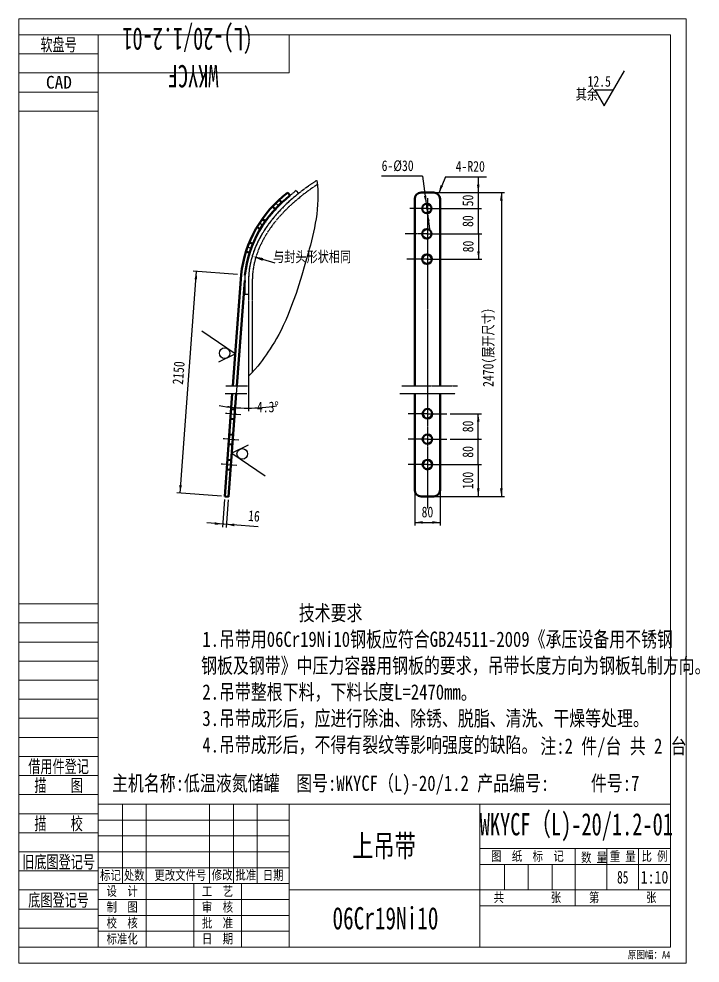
# Model space of a CAD drawing. Header units: millimetres. Extents: x 1505 to 130937, y -44938 to 37032.
# Drawn here: x 50385 to 52529, y -1886 to 1084 of the extents above; entities that cross this region are included whole.
import ezdxf

# ---------------------------------------------------------------- set-up
doc = ezdxf.new("R2010")
doc.units = ezdxf.units.MM
for name, pattern in [('AM_ISO08W050', [16, 13, -1, 1, -1]), ('AM_ISO08W050x2', [16, 13, -1, 1, -1]), ('AM_ISO09W050', [16, 11, -1, 1, -1, 1, -1])]:
    doc.linetypes.add(name, pattern=pattern)
doc.layers.get('0').update_dxf_attribs({"lineweight": 35})
for name, color, linetype, lineweight in [('1轮廓实线层', 7, 'Continuous', 18), ('6', 2, 'Continuous', 18), ('AM_0', 7, 'Continuous', 50), ('AM_4', 3, 'Continuous', 25), ('AM_5', 3, 'Continuous', 25), ('AM_7', 4, 'AM_ISO08W050', 25), ('CDRAFT0', 7, 'Continuous', 18), ('RAHM2', 1, 'Continuous', 18), ('RAHM3', 2, 'Continuous', 18), ('RAHM5', 7, 'Continuous', 18), ('TILE1', 5, 'Continuous', 18), ('细实线', 1, 'Continuous', 18)]:
    doc.layers.add(name, color=color, linetype=linetype, lineweight=lineweight)
doc.styles.add('ACANSTS', font='')
doc.styles.add('HZ', font='', dxfattribs={"width": 0.7})
doc.styles.add('PC_TEXTSTYLE', font='', dxfattribs={"width": 0.8})
doc.styles.get("Standard").update_dxf_attribs({"font": 'txt', "width": 0.8})
doc.styles.add('UserTxtStyle140', font='', dxfattribs={"width": 0.667759})
doc.styles.add('UserTxtStyle141', font='', dxfattribs={"width": 0.671856})
doc.styles.add('UserTxtStyle2', font='', dxfattribs={"width": 0.65})
doc.styles.get('ACANSTS').set_extended_font_data('宋体')
doc.styles.get('HZ').set_extended_font_data('宋体')
doc.styles.get('PC_TEXTSTYLE').set_extended_font_data('宋体')
doc.styles.get('UserTxtStyle140').set_extended_font_data('宋体')
doc.styles.get('UserTxtStyle141').set_extended_font_data('宋体')
doc.styles.get('UserTxtStyle2').set_extended_font_data('宋体')
doc.dimstyles.new('AM_GB$0', dxfattribs={"dimtxt": 3.371484, "dimasz": 2.5, "dimexe": 1, "dimexo": 1, "dimgap": 2.088633, "dimtad": 1, "dimdsep": 46, "dimtxsty": 'Standard', "dimblk": 'NONE', "dimcen": 0, "dimdle": 5, "dimclrd": 256, "dimclre": 256, "dimclrt": 2, "dimadec": 0, "dimazin": 2, "dimtfac": 0.707107, "dimtdec": 3, "dimtmove": 2, "dimatfit": 3, "dimfxl": 1, "dimfrac": 2, "dimtolj": 1, "dimlwd": 18, "dimarcsym": 0})
doc.dimstyles.new('AM_GB$2', dxfattribs={"dimtxt": 3.371484, "dimasz": 2.5, "dimexe": 1, "dimexo": 1, "dimgap": 2.088633, "dimtad": 1, "dimtih": 1, "dimtoh": 1, "dimdsep": 46, "dimtxsty": 'Standard', "dimblk": 'NONE', "dimcen": 0, "dimdle": 5, "dimclrd": 256, "dimclre": 256, "dimclrt": 2, "dimadec": 0, "dimazin": 2, "dimtfac": 0.707107, "dimtdec": 3, "dimtmove": 2, "dimatfit": 3, "dimfxl": 1, "dimfrac": 2, "dimtolj": 1, "dimlwd": 18, "dimarcsym": 0})
doc.dimstyles.new('AM_GB$3', dxfattribs={"dimtxt": 3.371484, "dimasz": 2.5, "dimexe": 1, "dimexo": 1, "dimgap": 2.088633, "dimtad": 1, "dimdsep": 46, "dimtxsty": 'Standard', "dimblk": 'NONE', "dimcen": 0, "dimdle": 5, "dimclrd": 256, "dimclre": 256, "dimclrt": 2, "dimadec": 0, "dimazin": 2, "dimtfac": 0.707107, "dimtdec": 3, "dimtmove": 2, "dimatfit": 0, "dimfxl": 1, "dimfrac": 2, "dimtolj": 1, "dimlwd": 18, "dimarcsym": 0})
doc.dimstyles.new('AM_GB$4', dxfattribs={"dimtxt": 3.371484, "dimasz": 2.5, "dimexe": 1, "dimexo": 1, "dimgap": 2.088633, "dimtad": 1, "dimdsep": 46, "dimtxsty": 'Standard', "dimblk": 'NONE', "dimcen": 0, "dimdle": 5, "dimclrd": 256, "dimclre": 256, "dimclrt": 2, "dimadec": 0, "dimazin": 2, "dimtfac": 0.707107, "dimtdec": 3, "dimtofl": 0, "dimtmove": 2, "dimatfit": 0, "dimfxl": 1, "dimfrac": 2, "dimtolj": 1, "dimlwd": 18, "dimarcsym": 0})

# ---------------------------------------------------------------- blocks, each defined once
blk = doc.blocks.new('*X697')
at = {"layer": 'AM_5'}
for points in [[(51666.8, 502.1), (51667.7, 527.4), (51659.5, 526.3)], [(51670.7, 472.3), (51678, 448.1), (51669.8, 447)]]:
    blk.add_hatch(color=256, dxfattribs=at).paths.add_polyline_path(points, flags=0)
for q in [(51526.6, 588.6), (51677.1, 422.7)]:
    blk.add_line((51655.6, 588.6), q, dxfattribs=at)
at = {"layer": 'AM_5', "color": 2, "insert": (51577.1, 621.1), "char_height": 33.71, "width": 194, "attachment_point": 5, "line_spacing_factor": 1.37}
blk.add_mtext('6-%%C30', dxfattribs=at)
blk = doc.blocks.new('_NONE')
blk = doc.blocks.new('*X698')
at = {"layer": 'AM_5'}
blk.add_hatch(color=256, dxfattribs=at).paths.add_polyline_path([(51706.3, 535.7), (51719.6, 557.3), (51711.9, 560.4)], flags=0)
for q in [(51706.3, 535.7), (51856.2, 586.9)]:
    blk.add_line((51727.2, 586.9), q, dxfattribs=at)
at = {"layer": 'AM_5', "color": 2, "insert": (51805.7, 619.4), "char_height": 33.71, "width": 194, "attachment_point": 5, "line_spacing_factor": 1.37}
blk.add_mtext('4-R20', dxfattribs=at)
blk = doc.blocks.new('*X699')
at = {"layer": 'AM_5'}
for points in [[(51630.8, -500.2), (51655.8, -496.1), (51655.8, -504.4)], [(51710.8, -500.2), (51685.8, -496.1), (51685.8, -504.4)]]:
    blk.add_hatch(color=256, dxfattribs=at).paths.add_polyline_path(points, flags=0)
for p, q in [((51630.8, -408.4), (51630.8, -510.2)), ((51710.8, -400.3), (51710.8, -510.2)), ((51630.8, -500.2), (51710.8, -500.2))]:
    blk.add_line(p, q, dxfattribs=at)
at = {"layer": 'AM_5', "color": 2, "insert": (51670.8, -467.7), "char_height": 33.71, "width": 70, "attachment_point": 5, "line_spacing_factor": 1.37}
blk.add_mtext('80', dxfattribs=at)
blk = doc.blocks.new('*X700')
at = {"layer": 'AM_5', "color": 2}
blk.add_line((52198, 860.3), (52255.7, 860.3), dxfattribs=at)
blk.add_lwpolyline([(52198, 860.3), (52226.9, 810.3), (52290.4, 920.3)], dxfattribs=at)
at = {"layer": 'AM_5', "color": 2, "char_height": 33.71, "attachment_point": 7, "line_spacing_factor": 1.37}
for s, insert, width in [('12.5', (52174.7, 869.8), 84), ('其余', (52137.3, 825.9), 83.854)]:
    blk.add_mtext(s, dxfattribs=dict(at, insert=insert, width=width))
blk = doc.blocks.new('*X701')
at = {"layer": 'CDRAFT0'}
for p, q in [((850, 2800), (850, 2920)), ((250, 2800), (850, 2800)), ((250, 50), (0, 50))]:
    blk.add_line(p, q, dxfattribs=at)
blk.add_lwpolyline([(250, 50), (250, 2920), (2050, 2920), (2050, 50), (250, 50)], dxfattribs=at)
at = {"layer": 'RAHM2'}
for p, q in [((250, 2860), (0, 2860)), ((250, 2740), (0, 2740)), ((250, 1130), (0, 1130)), ((250, 1010), (0, 1010)), ((250, 890), (0, 890)), ((250, 770), (0, 770)), ((250, 650), (0, 650)), ((250, 530), (0, 530)), ((250, 410), (0, 410)), ((250, 290), (0, 290)), ((250, 170), (0, 170)), ((250, 110), (0, 110))]:
    blk.add_line(p, q, dxfattribs=at)
at = {"layer": 'RAHM3'}
for p, q in [((250, 2920), (0, 2920)), ((250, 2800), (0, 2800)), ((250, 2680), (0, 2680)), ((250, 1070), (0, 1070)), ((250, 950), (0, 950)), ((250, 830), (0, 830)), ((250, 710), (0, 710)), ((250, 590), (0, 590)), ((250, 470), (0, 470)), ((250, 350), (0, 350)), ((250, 230), (0, 230))]:
    blk.add_line(p, q, dxfattribs=at)
at = {"layer": 'TILE1'}
blk.add_line((0, 0), (0, 2970), dxfattribs=at)
blk.add_lwpolyline([(0, 2970), (2100, 2970), (2100, 0), (0, 0)], dxfattribs=at)
at = {"layer": '6', "color": 1, "insert": (1915.8, 38.2), "char_height": 24.08, "width": 206.172, "attachment_point": 1, "line_spacing_factor": 1.37}
blk.add_mtext('原图幅：A4', dxfattribs=at)
at = {"layer": 'RAHM2', "char_height": 40, "attachment_point": 8}
for s, insert, width, style in [('软盘号', (125, 2864.4), 172.433, 'HZ'), ('CAD', (126, 2750), 122.333, 'ACANSTS'), ('借用件登记', (125, 594), 293.533, 'HZ'), ('描    图', (125, 534.7), 231, 'HZ'), ('描    校', (125, 414.4), 233.8, 'HZ'), ('旧底图登记号', (125, 293.8), 345.567, 'HZ'), ('底图登记号', (125, 173.8), 292.833, 'HZ')]:
    blk.add_mtext(s, dxfattribs=dict(at, insert=insert, width=width, style=style))
at = {"layer": 'RAHM5', "insert": (548.4, 2857.3), "char_height": 70, "width": 133, "attachment_point": 5, "rotation": 180, "style": 'UserTxtStyle140'}
blk.add_mtext('WKYCF（L)-20/1.2-01', dxfattribs=at)
blk = doc.blocks.new('*X702')
at = {"layer": 'CDRAFT0'}
for p, q in [((-1800, 0), (-1800, 450)), ((-1800, 450), (0, 450)), ((-1723.9, 200), (-1723.9, 450)), ((-1650, 0), (-1650, 450)), ((-1450, 200), (-1450, 450)), ((-1375, 200), (-1375, 450)), ((-1300, 200), (-1300, 450)), ((-1200, 0), (-1200, 450)), ((-600, 450), (-600, 0)), ((0, 450), (0, 0)), ((-597.2, 310), (0, 310)), ((-300, 130.8), (-300, 310)), ((-200, 180), (-200, 310)), ((-100, 180.3), (-100, 310)), ((-599.7, 260), (0, 260)), ((-1800, 200), (-1200, 200)), ((-1500, 0), (-1500, 200)), ((-1350, 0.2), (-1350, 200)), ((-1200, 180), (0, 180)), ((-600, 130), (0, 130)), ((-1800, 0), (0, 0))]:
    blk.add_line(p, q, dxfattribs=at)
at = {"layer": 'RAHM2'}
for p, q in [((-1800, 400), (-1200, 400)), ((-1800, 350), (-1200, 350)), ((-1800, 300), (-1200, 300)), ((-1800, 250), (-1200, 250)), ((-522.2, 180.3), (-522.2, 260)), ((-447.2, 180.3), (-447.2, 260)), ((-372.2, 180.3), (-372.2, 260)), ((-1800, 150), (-1200, 150)), ((-1800, 100), (-1200, 100)), ((-1800, 50), (-1200, 50))]:
    blk.add_line(p, q, dxfattribs=at)
for s, insert, char_height, width, attachment_point, style in [('图  纸  标  记', (-450, 285), 30, 349, 5, 'PC_TEXTSTYLE'), ('数 量', (-281.1, 264.2), 30, 123.6, 7, 'PC_TEXTSTYLE'), ('重 量', (-150, 285), 30, 123.8, 5, 'PC_TEXTSTYLE'), ('比 例', (-50, 285), 30, 116.2, 5, 'PC_TEXTSTYLE'), ('标记', (-1761.9, 225), 30, 97.8, 5, 'PC_TEXTSTYLE'), ('处数', (-1686.9, 225), 30, 97.2, 5, 'PC_TEXTSTYLE'), (' 更改文件号', (-1550, 225), 30, 278.4, 5, 'PC_TEXTSTYLE'), ('修改', (-1410.4, 225.9), 30, 98.2, 5, 'PC_TEXTSTYLE'), ('批准', (-1335.8, 225.9), 30, 98.2, 5, 'PC_TEXTSTYLE'), ('日期', (-1250, 225), 30, 88.2, 5, 'PC_TEXTSTYLE'), ('85', (-150, 220), 40, 52, 5, 'UserTxtStyle2'), ('设  计', (-1725, 175), 30, 148.6, 5, 'PC_TEXTSTYLE'), ('工  艺', (-1425, 175), 30, 147.8, 5, 'PC_TEXTSTYLE'), ('共         张', (-450, 155), 30, 328.8, 5, 'PC_TEXTSTYLE'), ('第         张', (-150, 155), 30, 328.6, 5, 'PC_TEXTSTYLE'), ('制  图', (-1725, 125), 30, 147, 5, 'PC_TEXTSTYLE'), ('审  核', (-1425, 125), 30, 147, 5, 'PC_TEXTSTYLE'), ('校  核', (-1725, 75), 30, 148.4, 5, 'PC_TEXTSTYLE'), ('批  准', (-1425, 75), 30, 149.4, 5, 'PC_TEXTSTYLE'), ('标准化', (-1725, 25), 30, 149.2, 5, 'PC_TEXTSTYLE'), ('日  期', (-1425, 25.2), 30, 139.4, 5, 'PC_TEXTSTYLE')]:
    blk.add_mtext(s, dxfattribs=dict(at, insert=insert, char_height=char_height, width=width, attachment_point=attachment_point, style=style))
at = {"layer": 'RAHM2', "color": 2, "insert": (-50, 220), "char_height": 40, "width": 133.067, "attachment_point": 5, "style": 'PC_TEXTSTYLE'}
blk.add_mtext('1:10', dxfattribs=at)
at = {"layer": 'RAHM5', "char_height": 70, "attachment_point": 5}
for s, insert, width, style in [('WKYCF（L)-20/1.2-01', (-296, 377.5), 942.95, 'UserTxtStyle141'), ('上吊带', (-901.3, 315.2), 308.292, 'HZ'), ('06Cr19Ni10', (-896.6, 90.6), 517.358, 'HZ')]:
    blk.add_mtext(s, dxfattribs=dict(at, insert=insert, width=width, style=style))
blk = doc.blocks.new('*X703')
at = {"layer": 'AM_5'}
for points in [[(51903.4, 537.2), (51907.6, 512.2), (51899.2, 512.2)], [(51903.4, -418.4), (51907.6, -393.4), (51899.2, -393.4)]]:
    blk.add_hatch(color=256, dxfattribs=at).paths.add_polyline_path(points, flags=0)
for p, q in [((51680.8, 537.2), (51913.4, 537.2)), ((51903.4, 537.2), (51903.4, -418.4)), ((51700.8, -418.4), (51913.4, -418.4))]:
    blk.add_line(p, q, dxfattribs=at)
at = {"layer": 'AM_5', "color": 2, "insert": (51866.5, 59.5), "char_height": 33.71, "width": 444.147, "attachment_point": 5, "rotation": 90, "line_spacing_factor": 1.37}
blk.add_mtext('2470(展开尺寸）', dxfattribs=at)
blk = doc.blocks.new('*X704')
at = {"layer": 'AM_5'}
for points in [[(50944, 289.5), (50938, 264.9), (50946.3, 264.3)], [(50892.3, -407.9), (50890, -382.7), (50898.3, -383.3)]]:
    blk.add_hatch(color=256, dxfattribs=at).paths.add_polyline_path(points, flags=0)
for p, q in [((50892.3, -407.9), (50944, 289.5)), ((51073.6, 279.9), (50934.1, 290.3)), ((51022.9, -417.6), (50882.4, -407.2))]:
    blk.add_line(p, q, dxfattribs=at)
at = {"layer": 'AM_5', "color": 2, "insert": (50887.8, -29.9), "char_height": 33.71, "width": 128, "attachment_point": 5, "rotation": 85.7603, "line_spacing_factor": 1.37}
blk.add_mtext('2150', dxfattribs=at)
blk = doc.blocks.new('*X706')
at = {"layer": 'AM_5'}
for points in [[(51026.4, -505.5), (51001.2, -507.8), (51001.8, -499.5)], [(51038.4, -506.4), (51063, -512.4), (51063.6, -504.1)]]:
    blk.add_hatch(color=256, dxfattribs=at).paths.add_polyline_path(points, flags=0)
for p, q in [((51032.1, -428.3), (51025.7, -515.5)), ((51044.1, -429.2), (51037.6, -516.4)), ((51138.7, -513.8), (50976.6, -501.8))]:
    blk.add_line(p, q, dxfattribs=at)
at = {"layer": 'AM_5', "color": 2, "insert": (51125.2, -480.2), "char_height": 33.71, "width": 70, "attachment_point": 5, "rotation": 355.7603, "line_spacing_factor": 1.37}
blk.add_mtext('16', dxfattribs=at)
blk = doc.blocks.new('*X707')
at = {"layer": 'AM_5'}
blk.add_hatch(color=3, dxfattribs=at).paths.add_polyline_path([(51151.6, 322.5), (51154.3, 331.4), (51119.4, 337)], flags=0)
at = {"layer": 'AM_5', "color": 3}
blk.add_line((51191.4, 315.4), (51152.9, 326.9), dxfattribs=at)
at = {"layer": 'AM_5', "color": 2, "insert": (51185.2, 352.4), "char_height": 33.71, "width": 377.533, "attachment_point": 1, "line_spacing_factor": 1.37}
blk.add_mtext('与封头形状相同', dxfattribs=at)
blk = doc.blocks.new('*X708')
at = {"layer": 'AM_5'}
blk.add_hatch(color=256, dxfattribs=at).paths.add_polyline_path([(51830.8, 537.2), (51834.9, 562.2), (51826.6, 562.2)], flags=0)
h = blk.add_hatch(color=256, dxfattribs=at)
edge = h.paths.add_edge_path(flags=0)
edge.add_arc((51830.8, 487.2), 3.12, 0, 360)
for p, q in [((51830.8, 587.2), (51830.8, 437.2)), ((51693.6, 537.2), (51840.8, 537.2)), ((51720.8, 487.2), (51840.8, 487.2))]:
    blk.add_line(p, q, dxfattribs=at)
at = {"layer": 'AM_5', "color": 2, "insert": (51798.3, 512.2), "char_height": 33.71, "width": 48, "attachment_point": 5, "rotation": 90, "line_spacing_factor": 1.37}
blk.add_mtext('50', dxfattribs=at)
blk = doc.blocks.new('_DOTSMALL')
at = {"color": 0, "linetype": 'ByBlock', "const_width": 0.5}
blk.add_lwpolyline([(-0.0625, 0, 1), (0.0625, 0, 1)], format="xyb", close=True, dxfattribs=at)
blk = doc.blocks.new('*X709')
at = {"layer": 'AM_5'}
h = blk.add_hatch(color=256, dxfattribs=at)
edge = h.paths.add_edge_path(flags=0)
edge.add_arc((51830.8, 487.2), 3.12, 0, 360)
h = blk.add_hatch(color=256, dxfattribs=at)
edge = h.paths.add_edge_path(flags=0)
edge.add_arc((51830.8, 407.5), 3.12, 0, 360)
for p, q in [((51719.1, 487.2), (51840.8, 487.2)), ((51830.8, 487.2), (51830.8, 407.5)), ((51720.8, 407.5), (51840.8, 407.5))]:
    blk.add_line(p, q, dxfattribs=at)
at = {"layer": 'AM_5', "color": 2, "insert": (51798.3, 447.4), "char_height": 33.71, "width": 48, "attachment_point": 5, "rotation": 90, "line_spacing_factor": 1.37}
blk.add_mtext('80', dxfattribs=at)
blk = doc.blocks.new('*X710')
at = {"layer": 'AM_5'}
h = blk.add_hatch(color=256, dxfattribs=at)
edge = h.paths.add_edge_path(flags=0)
edge.add_arc((51831.7, 407.5), 3.12, 0, 360)
blk.add_hatch(color=256, dxfattribs=at).paths.add_polyline_path([(51831.7, 327.7), (51835.8, 352.7), (51827.5, 352.7)], flags=0)
for p, q in [((51720.8, 407.5), (51841.7, 407.5)), ((51831.7, 407.5), (51831.7, 327.7)), ((51720.8, 327.7), (51841.7, 327.7))]:
    blk.add_line(p, q, dxfattribs=at)
at = {"layer": 'AM_5', "color": 2, "insert": (51799.2, 367.6), "char_height": 33.71, "width": 48, "attachment_point": 5, "rotation": 90, "line_spacing_factor": 1.37}
blk.add_mtext('80', dxfattribs=at)
blk = doc.blocks.new('*X711')
at = {"layer": 'AM_5'}
h = blk.add_hatch(color=256, dxfattribs=at)
edge = h.paths.add_edge_path(flags=0)
edge.add_arc((51830.8, -318.4), 3.12, 0, 360)
blk.add_hatch(color=256, dxfattribs=at).paths.add_polyline_path([(51830.8, -418.4), (51834.9, -393.4), (51826.6, -393.4)], flags=0)
for p, q in [((51720.8, -318.4), (51840.8, -318.4)), ((51830.8, -318.4), (51830.8, -418.4)), ((51680.8, -418.4), (51840.8, -418.4))]:
    blk.add_line(p, q, dxfattribs=at)
at = {"layer": 'AM_5', "color": 2, "insert": (51798.3, -368.4), "char_height": 33.71, "width": 69, "attachment_point": 5, "rotation": 90, "line_spacing_factor": 1.37}
blk.add_mtext('100', dxfattribs=at)
blk = doc.blocks.new('*X712')
at = {"layer": 'AM_5'}
h = blk.add_hatch(color=256, dxfattribs=at)
edge = h.paths.add_edge_path(flags=0)
edge.add_arc((51830.8, -238.4), 3.12, 0, 360)
h = blk.add_hatch(color=256, dxfattribs=at)
edge = h.paths.add_edge_path(flags=0)
edge.add_arc((51830.8, -318.4), 3.12, 0, 360)
for p, q in [((51742.3, -238.4), (51840.8, -238.4)), ((51830.8, -318.4), (51830.8, -238.4)), ((51742.3, -318.4), (51840.8, -318.4))]:
    blk.add_line(p, q, dxfattribs=at)
at = {"layer": 'AM_5', "color": 2, "insert": (51798.3, -278.4), "char_height": 33.71, "width": 48, "attachment_point": 5, "rotation": 90, "line_spacing_factor": 1.37}
blk.add_mtext('80', dxfattribs=at)
blk = doc.blocks.new('*X713')
at = {"layer": 'AM_5'}
blk.add_hatch(color=256, dxfattribs=at).paths.add_polyline_path([(51830.8, -158.4), (51826.6, -183.4), (51834.9, -183.4)], flags=0)
h = blk.add_hatch(color=256, dxfattribs=at)
edge = h.paths.add_edge_path(flags=0)
edge.add_arc((51830.8, -238.4), 3.12, 0, 360)
for p, q in [((51742.5, -158.4), (51840.8, -158.4)), ((51830.8, -238.4), (51830.8, -158.4)), ((51742.3, -238.4), (51840.8, -238.4))]:
    blk.add_line(p, q, dxfattribs=at)
at = {"layer": 'AM_5', "color": 2, "insert": (51798.3, -198.4), "char_height": 33.71, "width": 48, "attachment_point": 5, "rotation": 90, "line_spacing_factor": 1.37}
blk.add_mtext('80', dxfattribs=at)
blk = doc.blocks.new('*X714')
at = {"layer": 'AM_5'}
blk.add_hatch(color=256, dxfattribs=at).paths.add_polyline_path([(51065.5, -139), (51041, -133.4), (51040.3, -139.7)], flags=0)
blk.add_hatch(color=256, dxfattribs=at).paths.add_polyline_path([(51065.5, -139), (51041, -133.4), (51040.3, -139.7)], flags=0)
for p, q in [((51107.8, -40.2), (51107.8, -150.6)), ((51070.7, -70.8), (51064.8, -149))]:
    blk.add_line(p, q, dxfattribs=at)
blk.add_arc((51107.8, 418.6), 559.2, 260.544, 279.0236, dxfattribs=at)
at = {"layer": 'AM_5', "color": 2, "insert": (51168.7, -137.3), "char_height": 33.71, "width": 75, "attachment_point": 5, "line_spacing_factor": 1.37}
blk.add_mtext('4.3%%D', dxfattribs=at)
blk = doc.blocks.new('*X715')
at = {"layer": 'AM_5', "color": 2}
blk.add_lwpolyline([(51014, 4.8), (51066, 29.9), (50961, 101.3)], dxfattribs=at)
blk.add_circle((51032.8, 32.3), 16.7, dxfattribs=at)
blk = doc.blocks.new('*X716')
at = {"layer": 'AM_5', "color": 2}
blk.add_lwpolyline([(51107, -257.1), (51055, -282.2), (51160, -353.7)], dxfattribs=at)
blk.add_circle((51088.2, -284.7), 16.7, dxfattribs=at)

msp = doc.modelspace()

# ---------------------------------------------------------------- linework, layer by layer
at = {"layer": '1轮廓实线层'}
msp.add_open_spline([(51107.79202, 260.44827), (51107.79144, 260.20082), (51107.7914, 259.80609), (51107.7914, 259.22389)], degree=3, dxfattribs=at)
at = {"layer": 'AM_0'}
for p, q in [((51239.2123, 527.7532), (51231.37357, 536.839)), ((51650.77504, 537.19172), (51690.77504, 537.19172)), ((51204.21699, 514.68896), (51212.69264, 506.18028)), ((51630.77504, 517.19172), (51630.77504, -70.8067)), ((51710.77504, 517.19172), (51710.77504, -70.8067)), ((51182.96258, 493.51705), (51191.43823, 485.00837)), ((51192.86182, 483.57923), (51193.19317, 483.24659)), ((51150.86255, 453.83409), (51160.95435, 447.32334)), ((51162.25359, 446.48513), (51163.04391, 445.97524)), ((51134.59888, 428.62511), (51144.69068, 422.11435)), ((51110.51179, 380.22312), (51121.71499, 375.91412)), ((51100.20765, 352.04382), (51111.42612, 347.72894)), ((51084.4545, 278.69142), (51058.54565, -70.8067)), ((51095.79161, 260.1803), (51070.71512, -70.8067)), ((51056.87745, -94.62772), (51032.87907, -418.35439)), ((51068.91037, -94.62772), (51044.84623, -419.24153)), ((51630.77504, -94.62772), (51630.77504, -398.35439)), ((51710.77504, -94.62772), (51710.77504, -398.35439)), ((51065.17292, -145.04423), (51053.21443, -144.04005)), ((51062.95495, -174.96357), (51050.99646, -173.95939)), ((51059.25834, -224.82913), (51047.29985, -223.82495)), ((51057.04037, -254.74847), (51045.08188, -253.74429)), ((51053.34375, -304.61403), (51041.38527, -303.60985)), ((51051.12579, -334.53336), (51039.1673, -333.52918)), ((51044.84623, -419.24153), (51032.87907, -418.35439)), ((51650.77504, -418.35439), (51690.77504, -418.35439))]:
    msp.add_line(p, q, dxfattribs=at)
for centre in [(51668.75666, 487.19172), (51669.00676, 407.51282), (51669.33978, 327.71523), (51670.77504, -158.35439), (51670.77504, -238.35439), (51670.77504, -318.35439)]:
    msp.add_circle(centre, 15, dxfattribs=at)
for centre, radius, start, end in [((51460.31375, 236.33974), 378.23781, 127.3065391, 173.57104965), ((51650.77504, 517.19172), 20, 90, 180), ((51690.77504, 517.19172), 20, 0, 90), ((51460.31375, 236.33974), 366.23781, 127.3065391, 173.57104965), ((51650.77504, -398.35439), 20, 180, 270), ((51690.77504, -398.35439), 20, 270, 360)]:
    msp.add_arc(centre, radius, start, end, dxfattribs=at)
at = {"layer": 'AM_4', "linetype": 'AM_ISO09W050', "lineweight": 25}
for p, q in [((51265.82598, 534.21988), (51258.01822, 543.34247)), ((51095.7914, 259.22389), (51095.7914, 216.43561)), ((51107.7914, 259.22389), (51107.7914, -40.17397)), ((51119.7914, 259.22389), (51119.7914, -28.10481)), ((51107.7914, 216.43561), (51091.90969, 216.43561)), ((51036.71057, -70.8067), (51104.71967, -70.8067)), ((51034.90582, -94.62772), (51102.91493, -94.62772))]:
    msp.add_line(p, q, dxfattribs=at)
for points in [[(51590.14519, -70.8067), (51766.04802, -70.8067)], [(51583.64444, -94.62772), (51757.90563, -94.62772)]]:
    msp.add_lwpolyline(points, dxfattribs=at)
msp.add_ellipse((52119.7914, 259.22389), major_axis=(1000, 0), ratio=0.5, start_param=2.490360979, end_param=3.1415926536, dxfattribs=at)
for points, knots in [([(51322.60025, 575.41832), (51315.58909, 570.89106), (51308.72735, 566.30211), (51274.9384, 542.888), (51250.35973, 523.15278), (51206.67446, 482.05083), (51187.56728, 460.68341), (51155.23108, 416.65038), (51142.00241, 393.98267), (51124.43956, 353.8328), (51118.68091, 336.55671), (51110.65542, 301.72435), (51108.38954, 284.16866), (51107.82597, 264.13788), (51107.7914, 261.68088), (51107.7914, 259.22389)], [0, 0, 0, 0, 20.4965658669, 20.4965658669, 103.2405662578, 103.2405662578, 185.9845666487, 185.9845666487, 268.7285670396, 268.7285670396, 329.69584193, 329.69584193, 390.6631168203, 390.6631168203, 399.1856064475, 399.1856064475, 399.1856064475, 399.1856064475]), ([(51257.71634, 543.69519), (51241.23292, 530.55707), (51225.86705, 517.00216), (51192.47537, 484.18457), (51175.43938, 464.60507), (51146.04642, 424.24281), (51133.69245, 403.46208), (51113.99381, 360.9711), (51106.65534, 339.26071), (51098.63162, 301.66724), (51096.63757, 285.91543), (51095.7914, 259.22389), (51095.7914, 262.86153), (51095.7914, 259.22389)], [0, 0, 0, 0, 55.4312789793, 55.4312789793, 130.5339423696, 130.5339423696, 205.6366057598, 205.6366057598, 280.7392691501, 280.7392691501, 334.1813466199, 334.1813466199, 346.497343032, 346.497343032, 346.497343032, 346.497343032]), ([(51265.19579, 534.31128), (51251.17944, 523.13953), (51238.00801, 511.67791), (51206.18534, 481.30925), (51188.89055, 462.00183), (51159.08969, 422.31026), (51146.5846, 401.92408), (51126.62859, 360.36772), (51119.18063, 339.19138), (51113.89903, 315.74066), (51113.45729, 313.66938), (51112.62549, 309.52338), (51112.235, 307.44514), (51111.13733, 301.1418), (51110.50367, 296.84776), (51109.74612, 290.48628), (51109.54327, 288.61378), (51108.98128, 282.85419), (51108.66871, 278.82479), (51108.35686, 273.47346), (51108.2988, 272.39539), (51108.1362, 269.11037), (51108.04323, 266.85258), (51107.95963, 264.33319), (51107.95357, 264.14698), (51107.94333, 263.82661), (51107.93881, 263.68372), (51107.9235, 263.21449), (51107.9132, 262.91665), (51107.88395, 262.11773), (51107.86676, 261.71237), (51107.83325, 261.03916), (51107.81717, 260.7693), (51107.79447, 260.47888), (51107.79325, 260.46358), (51107.79202, 260.44827)], [0, 0, 0, 0, 46.3726511448, 46.3726511448, 120.1298586356, 120.1298586356, 193.8870661263, 193.8870661263, 267.6442736171, 267.6442736171, 274.7861409089, 274.7861409089, 281.9280082007, 281.9280082007, 296.2117427844, 296.2117427844, 301.9990261087, 301.9990261087, 313.5735927573, 313.5735927573, 316.4398690267, 316.4398690267, 322.1724215655, 322.1724215655, 322.6286569798, 322.6286569798, 322.9553205561, 322.9553205561, 323.7749594092, 323.7749594092, 325.4142371153, 325.4142371153, 327.0535148215, 327.0535148215, 327.1447142875, 327.1447142875, 327.1447142875, 327.1447142875])]:
    msp.add_open_spline(points, degree=3, knots=knots, dxfattribs=at)
at = {"layer": 'AM_5'}
msp.add_open_spline([(51322.60025, 575.41832), (51334.3791, 493.45245), (51250.27114, 160.32083), (51191.35343, 68.90318), (51138.63973, -10.31127), (51107.7914, -40.17397)], degree=3, knots=[0, 0, 0, 0, 124.9631011158, 513.8301915701, 673.2375379177, 673.2375379177, 673.2375379177, 673.2375379177], dxfattribs=at)
at = {"layer": 'AM_7', "linetype": 'AM_ISO08W050x2', "lineweight": 25}
for p, q in [((51191.54392, 506.15684), (51203.82037, 493.83255)), ((51141.97995, 441.71396), (51154.91208, 433.37075)), ((51102.47413, 367.24334), (51117.9979, 361.27254)), ((51084.17168, -161.6924), (51035.11629, -157.5731)), ((51670.77504, -158.35439), (51609.09068, -158.35439)), ((51670.77504, -158.35439), (51732.45939, -158.35439)), ((51077.47745, -241.41182), (51028.42206, -237.29253)), ((51670.77504, -238.35439), (51609.21617, -238.35439)), ((51670.77504, -238.35439), (51732.3339, -238.35439)), ((51070.78322, -321.13125), (51021.72783, -317.01196)), ((51670.77504, -318.35439), (51609.21504, -318.35439)), ((51670.77504, -318.35439), (51732.33504, -318.35439))]:
    msp.add_line(p, q, dxfattribs=at)
at = {"layer": 'AM_7', "linetype": 'AM_ISO08W050', "lineweight": 25}
for p, q in [((51670.77504, 519.98572), (51670.77504, -456.40601)), ((51668.75666, 487.19172), (51615.84006, 487.19172)), ((51668.75666, 487.19172), (51721.67325, 487.19172)), ((51669.00676, 407.51282), (51600.56782, 407.51282)), ((51669.00676, 407.51282), (51737.44569, 407.51282)), ((51669.33978, 327.71523), (51606.21324, 327.71523)), ((51669.33978, 327.71523), (51732.46632, 327.71523))]:
    msp.add_line(p, q, dxfattribs=at)

# ---------------------------------------------------------------- block references
at = {"layer": 'AM_0', "linetype": 'Continuous', "lineweight": 18}
for name, p in [('*X701', (50385.30734, -1886.41525)), ('*X702', (52435.30734, -1836.41525))]:
    msp.add_blockref(name, p, dxfattribs=at)
at = {"layer": 'AM_5'}
for name in ['*X700', '*X707', '*X715', '*X716']:
    msp.add_blockref(name, (0, 0), dxfattribs=at)

# ---------------------------------------------------------------- texts
at = {"layer": '细实线', "color": 2, "attachment_point": 1, "line_spacing_factor": 1.37}
for s, insert, char_height, width in [('技术要求', (51266.03128, -761.01769), 48.165026, 922.20604), ('1.吊带用06Cr19Ni10钢板应符合GB24511-2009《承压设备用不锈钢', (50962.59808, -843.53557), 48.1650258, 2552.1096492), ('钢板及钢带》中压力容器用钢板的要求，吊带长度方向为钢板轧制方向。', (50958.598, -926.47021), 48.1650258, 2552.1096492), ('2.吊带整根下料，下料长度L=2470mm。', (50962.59808, -1009.40485), 48.1650258, 1436.3510708), ('3.吊带成形后，应进行除油、除锈、脱脂、清洗、干燥等处理。', (50962.59808, -1092.33949), 48.1650258, 2171.0763877), ('4.吊带成形后，不得有裂纹等影响强度的缺陷。', (50962.59808, -1175.69089), 48.1650258, 1617.4975508), ('注:2 件/台 共 2 台', (52026.10489, -1179.72108), 48.1640625, 784.6666667), ('主机名称:低温液氮储罐  图号:WKYCF（L)-20/1.2 产品编号:     件号:7', (50678.32727, -1296.41525), 48.1640625, 3293.2014652)]:
    msp.add_mtext(s, dxfattribs=dict(at, insert=insert, char_height=char_height, width=width))

# ---------------------------------------------------------------- dimensions: what is measured, and where the dimension line sits
at = {"layer": 'AM_5'}
dim = msp.add_diameter_dim_2p(p1=(51670.69004, 472.31684), p2=(51666.82328, 502.0666), text='6-%%C30', dimstyle='AM_GB$3', override={"dimscale": 10, "dimpost": '%\\\\A3;%%C<>', "dimsah": 1, "dimtfill": 1}, dxfattribs=at)
dim.commit()
dim.dimension.update_dxf_attribs({"geometry": '*X697', "text_midpoint": (51655.58245, 588.55023), "dimtype": 163})
dim = msp.add_radius_dim(center=(51698.75666, 517.19172), mpoint=(51706.31314, 535.70927), text='4-R20', dimstyle='AM_GB$4', override={"dimscale": 10, "dimpost": '%\\\\A3;R<>', "dimsah": 1, "dimtfill": 1}, dxfattribs=at)
dim.commit()
dim.dimension.update_dxf_attribs({"geometry": '*X698', "text_midpoint": (51749.78067, 642.22879)})
for base, p1, p2, override, picture, middle in [((51830.77504, 487.19172), (51683.59959, 537.19172), (51710.77504, 487.19172), {"dimscale": 10, "dimblk1": 'NONE', "dimblk2": 'DOTSMALL', "dimsah": 1, "dimtfill": 1, "dimtzin": 8}, '*X708', (51830.77504, 512.19172)), ((51830.77504, 407.51282), (51709.07888, 487.19172), (51710.77504, 407.51282), {"dimscale": 10, "dimblk": 'DOTSMALL', "dimsah": 1, "dimtfill": 1, "dimtzin": 8}, '*X709', (51830.77504, 447.35227)), ((51831.66325, 327.71523), (51710.77504, 407.51282), (51710.77504, 327.71523), {"dimscale": 10, "dimblk1": 'DOTSMALL', "dimblk2": 'NONE', "dimsah": 1, "dimtfill": 1, "dimtzin": 8}, '*X710', (51831.66325, 367.61403)), ((51830.77504, -158.35439), (51732.3339, -238.35439), (51732.45939, -158.35439), {"dimscale": 10, "dimblk1": 'DOTSMALL', "dimblk2": 'NONE', "dimsah": 1, "dimtfill": 1, "dimtzin": 8}, '*X713', (51830.77504, -198.35439)), ((51830.77504, -238.35439), (51732.33504, -318.35439), (51732.33504, -238.35439), {"dimscale": 10, "dimblk": 'DOTSMALL', "dimsah": 1, "dimtfill": 1, "dimtzin": 8}, '*X712', (51830.77504, -278.35439)), ((51830.77504, -418.35439), (51710.77504, -318.35439), (51670.77504, -418.35439), {"dimscale": 10, "dimblk1": 'DOTSMALL', "dimblk2": 'NONE', "dimsah": 1, "dimtfill": 1, "dimtzin": 8}, '*X711', (51830.77504, -368.35439))]:
    dim = msp.add_linear_dim(base=base, p1=p1, p2=p2, angle=90, dimstyle='AM_GB$0', override=override, dxfattribs=at)
    dim.commit()
    dim.dimension.update_dxf_attribs({"geometry": picture, "text_midpoint": middle, "dimtype": 160})
for base, p1, p2, angle, text, picture, middle in [((51903.4062, -418.35439), (51670.77504, 537.19172), (51690.77504, -418.35439), 90, '2470(展开尺寸）', '*X703', (51903.4062, 59.53467)), ((50944.03391, 289.5299), (51032.87907, -418.35439), (51083.58467, 279.18477), 85.76032735, '2150', '*X704', (50920.17329, -32.33849)), ((51026.41918, -505.49521), (51044.84623, -419.24153), (51032.87907, -418.35439), 175.76032735, '16', '*X706', (51122.78426, -512.63891))]:
    dim = msp.add_linear_dim(base=base, p1=p1, p2=p2, angle=angle, text=text, dimstyle='AM_GB$0', override={"dimscale": 10, "dimsah": 1, "dimtfill": 1}, dxfattribs=at)
    dim.commit()
    dim.dimension.update_dxf_attribs({"geometry": picture, "text_midpoint": middle, "dimtype": 160})
dim = msp.add_angular_dim_2l(base=(51086.65506, -140.19401), line1=((51095.79161, 260.1803), (51070.71512, -70.8067)), line2=((51107.7914, 259.22389), (51107.7914, -40.17397)), dimstyle='AM_GB$2', override={"dimscale": 10, "dimtad": 0, "dimtih": 0, "dimtoh": 0, "dimsah": 1, "dimtix": 1, "dimtfill": 1, "dimtzin": 8}, dxfattribs=at)
dim.commit()
dim.dimension.update_dxf_attribs({"geometry": '*X714', "text_midpoint": (51168.73348, -137.26271)})
dim = msp.add_linear_dim(base=(51710.77504, -500.22249), p1=(51630.77504, -398.35439), p2=(51710.77504, -390.31423), text='80', dimstyle='AM_GB$0', override={"dimscale": 10, "dimsah": 1, "dimtfill": 1}, dxfattribs=at)
dim.commit()
dim.dimension.update_dxf_attribs({"geometry": '*X699', "text_midpoint": (51670.77504, -500.22249), "dimtype": 160})

doc.saveas('drawing.dxf')
